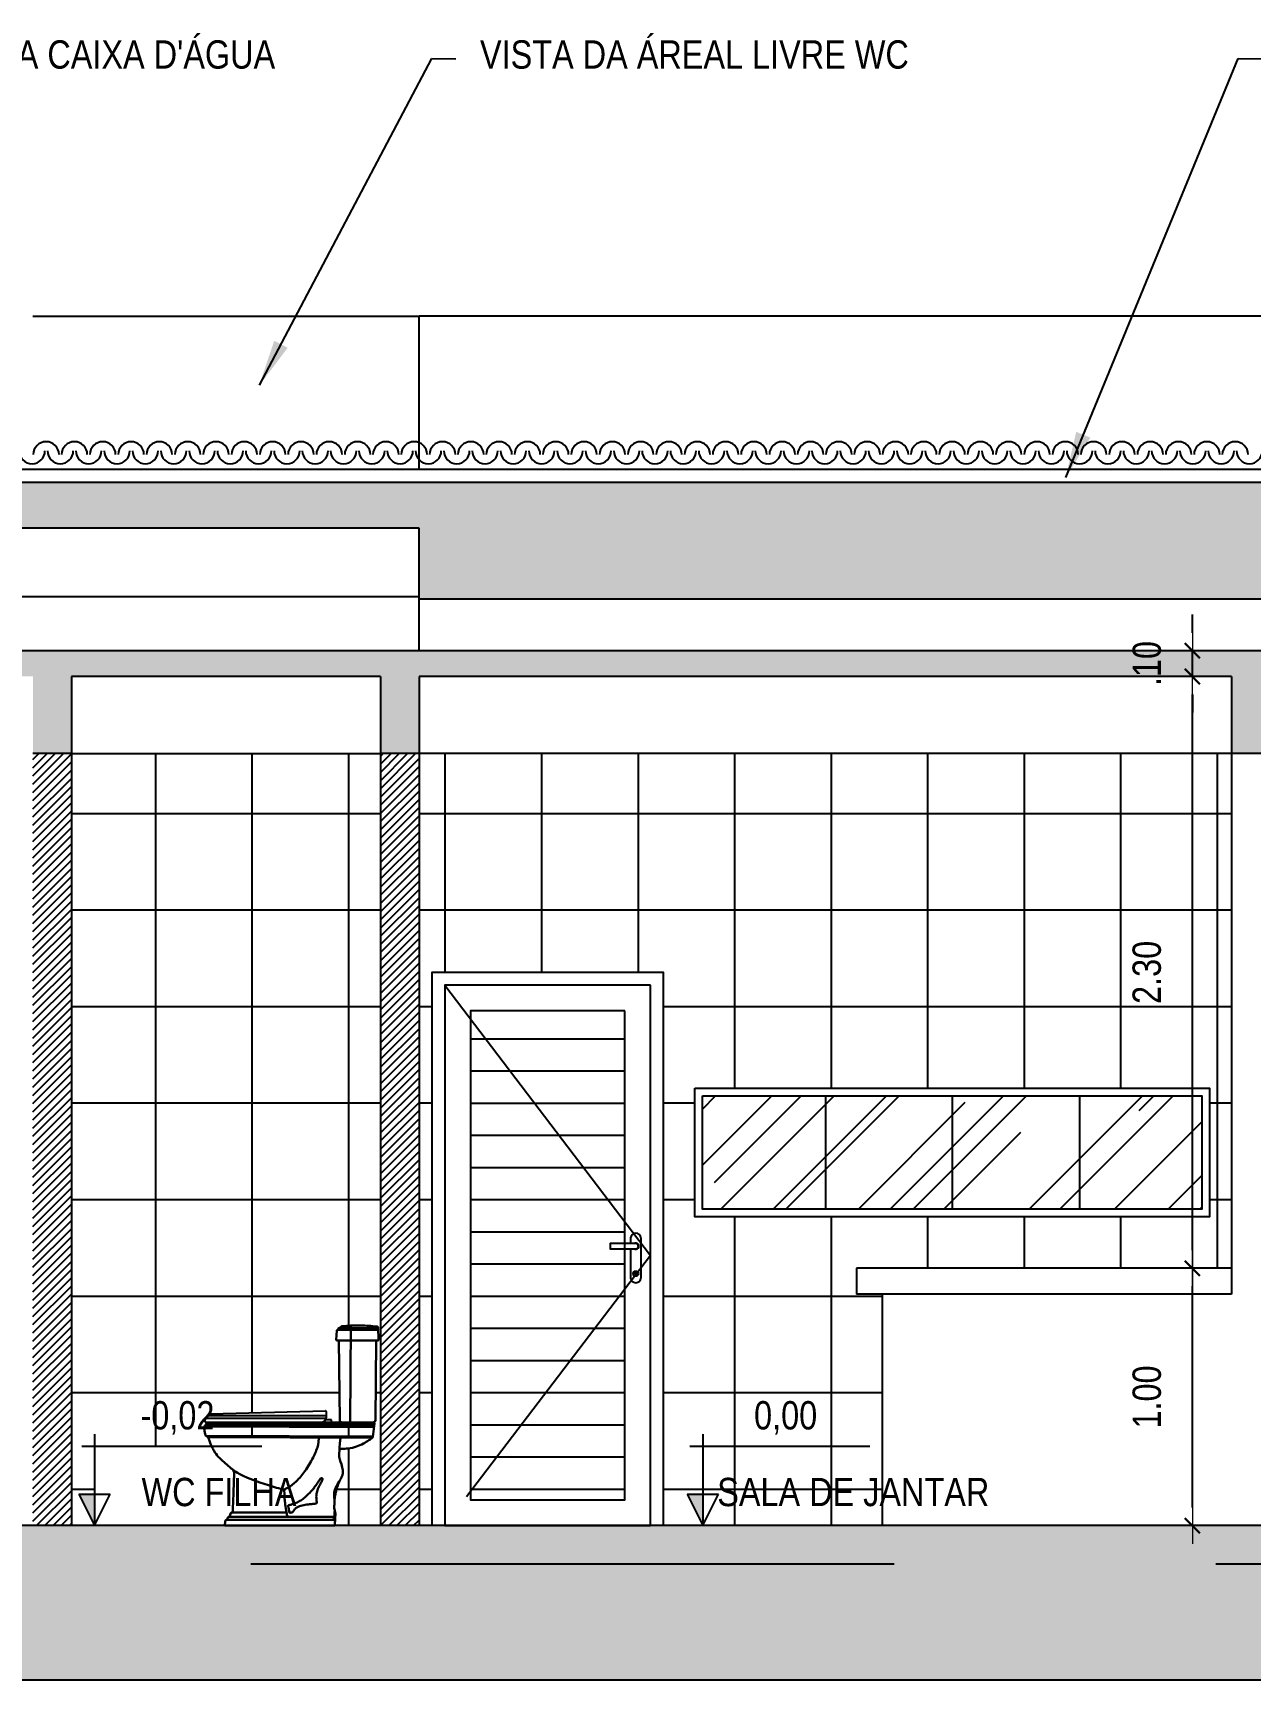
# Model space of a CAD drawing. Header units: millimetres. Extents: x -677 to -23, y -135 to 1112.
# Drawn here: x -127.53 to -122.8, y 864.54 to 870.94 of the extents above; entities that cross this region are included whole.
import ezdxf
from ezdxf.enums import TextEntityAlignment as Align

# ---------------------------------------------------------------- set-up
doc = ezdxf.new("R2010")
doc.units = ezdxf.units.MM
doc.header["$LTSCALE"] = 20
doc.header["$MEASUREMENT"] = 0
doc.header["$PDSIZE"] = -5
doc.linetypes.add('CONTINU', pattern=[0])
doc.linetypes.add('HIDDEN2', pattern=[0.1875, 0.125, -0.0625])
doc.layers.get('0').update_dxf_attribs({"linetype": 'CONTINUOUS'})
doc.layers.get('Defpoints').update_dxf_attribs({"linetype": 'CONTINUOUS'})
for name, color, linetype in [('COTA', 7, 'CONTINUOUS'), ('COTAS', 7, 'CONTINUOUS'), ('E-hatch', 8, 'CONTINUOUS'), ('E-txt-g', 3, 'CONTINUOUS'), ('ESQUADRIA', 3, 'CONTINUOUS'), ('IDECOR', 1, 'CONTINUOUS'), ('IPONTO', 2, 'CONTINUOUS')]:
    doc.layers.add(name, color=color, linetype=linetype)
for name, color, linetype, lineweight in [('E-Cta-W', 7, 'CONTINUOUS', 20), ('E-Pen-C', 4, 'CONTINUOUS', 15), ('E-Pen-G', 3, 'CONTINUOUS', 30), ('E-Txt-W', 7, 'CONTINUOUS', 20), ('ICASA', 3, 'CONTINUOUS', 30)]:
    doc.layers.add(name, color=color, linetype=linetype, lineweight=lineweight)
doc.styles.add('F2', font='swissc.ttf')
doc.styles.add('REG60', font='romans.shx', dxfattribs={"width": 0.8, "height": 0.15})
doc.styles.add('REG80', font='romans.shx', dxfattribs={"width": 0.8, "height": 0.2})
doc.dimstyles.new('DIMENSION-1', dxfattribs={"dimtxt": 0.11, "dimasz": 0.07, "dimexe": 1, "dimexo": 0, "dimgap": 0.12, "dimtad": 1, "dimzin": 7, "dimdsep": 46, "dimtxsty": 'F2', "dimblk1": 'TRACO', "dimblk2": 'TRACO', "dimsah": 1, "dimcen": 1, "dimse1": 1, "dimse2": 1, "dimclrd": 256, "dimclre": 256, "dimclrt": 6, "dimadec": 0, "dimazin": 0, "dimtfac": 1, "dimtix": 1, "dimtmove": 2, "dimatfit": 3, "dimldrblk": 'TRACO', "dimfxl": 1, "dimtolj": 1, "dimtzin": 0, "dimarcsym": 0})
doc.dimstyles.get("Standard").update_dxf_attribs({"dimtxt": 0.18, "dimasz": 0.18, "dimexe": 0.18, "dimexo": 0.0625, "dimgap": 0.09, "dimtad": 0, "dimtih": 1, "dimtoh": 1, "dimdec": 4, "dimzin": 0, "dimdsep": 46, "dimtxsty": 'Standard', "dimcen": 0.09, "dimadec": 0, "dimazin": 0, "dimtfac": 1, "dimtdec": 4, "dimtofl": 0, "dimtmove": 0, "dimatfit": 3, "dimfxl": 1, "dimtolj": 1, "dimtzin": 0, "dimarcsym": 0})
pattern_1 = [(90, (-155.55422, 346.28626), (-0.375, 6e-17), []), (180, (-155.55422, 346.28626), (-6e-17, -0.375), [])]

# ---------------------------------------------------------------- blocks, each defined once
blk = doc.blocks.new('TXT-AMB75')
at = {"layer": 'E-txt-g', "style": 'REG80', "width": 0.8, "flags": 8}
blk.add_attdef('TXT', text='', height=0.2, dxfattribs=at).set_placement((0.0055, 0.2964), align=Align.CENTER)
at = {"layer": 'E-Txt-W', "style": 'REG60', "width": 0.8, "flags": 8}
blk.add_attdef('TXT', text='', height=0.15, dxfattribs=at).set_placement((0.0055, 0.0271), align=Align.CENTER)
blk = doc.blocks.new('TRACO')
at = {"layer": 'E-Pen-C'}
for p, q in [((0, 1), (0, -1)), ((-1, 0), (1, 0))]:
    blk.add_line(p, q, dxfattribs=at)
at = {"layer": 'E-Pen-G'}
blk.add_line((-0.424, -0.424), (0.424, 0.424), dxfattribs=at)
blk = doc.blocks.new('*D776')
at = {"color": 4, "lineweight": -2}
blk.add_line((-130.6738, 865.0641), (-130.6738, 870.5741), dxfattribs=at)
at = {"layer": 'Defpoints', "color": 0, "linetype": 'Continuous'}
for p in [(-130.6738, 870.6441), (-129.3299, 870.6441), (-112.5846, 864.9941)]:
    blk.add_point(p, dxfattribs=at)
at = {"color": 4, "linetype": 'Continuous', "lineweight": -2, "xscale": 0.07, "yscale": 0.07, "zscale": 0.07}
for p, rotation in [((-130.6738, 870.6441), 90), ((-130.6738, 864.9941), 270)]:
    blk.add_blockref('TRACO', p, dxfattribs=dict(at, rotation=rotation))
at = {"color": 4, "linetype": 'Continuous', "insert": (-130.8503, 868.1191), "char_height": 0.11, "attachment_point": 5, "rotation": 90, "style": 'F2'}
blk.add_mtext('\\A1;5.65', dxfattribs=at)
blk = doc.blocks.new('*D789')
at = {"color": 4, "lineweight": -2}
blk.add_line((-123.0265, 865.2141), (-123.0265, 866.0741), dxfattribs=at)
at = {"layer": 'Defpoints', "color": 0, "linetype": 'Continuous'}
for p in [(-123.0265, 866.1441), (-122.9741, 866.1441), (-122.9741, 865.1441)]:
    blk.add_point(p, dxfattribs=at)
at = {"color": 4, "linetype": 'Continuous', "lineweight": -2, "xscale": 0.07, "yscale": 0.07, "zscale": 0.07}
for p, rotation in [((-123.0265, 866.1441), 90), ((-123.0265, 865.1441), 270)]:
    blk.add_blockref('TRACO', p, dxfattribs=dict(at, rotation=rotation))
at = {"color": 4, "linetype": 'Continuous', "insert": (-123.203, 865.6441), "char_height": 0.11, "attachment_point": 5, "rotation": 90, "style": 'F2'}
blk.add_mtext('\\A1;1.00', dxfattribs=at)
blk = doc.blocks.new('*D842')
at = {"color": 4, "lineweight": -2}
blk.add_line((-123.0265, 866.2141), (-123.0265, 868.3741), dxfattribs=at)
at = {"layer": 'Defpoints', "color": 0, "linetype": 'Continuous'}
for p in [(-123.0265, 868.4441), (-122.8746, 868.4441), (-122.9741, 866.1441)]:
    blk.add_point(p, dxfattribs=at)
at = {"color": 4, "linetype": 'Continuous', "lineweight": -2, "xscale": 0.07, "yscale": 0.07, "zscale": 0.07}
for p, rotation in [((-123.0265, 868.4441), 90), ((-123.0265, 866.1441), 270)]:
    blk.add_blockref('TRACO', p, dxfattribs=dict(at, rotation=rotation))
at = {"color": 4, "linetype": 'Continuous', "insert": (-123.2031, 867.2941), "char_height": 0.11, "attachment_point": 5, "rotation": 90, "style": 'F2'}
blk.add_mtext('\\A1;2.30', dxfattribs=at)
blk = doc.blocks.new('*D790')
at = {"color": 4, "lineweight": -2}
for p, q in [((-123.0265, 868.6141), (-123.0265, 868.6841)), ((-123.0265, 868.4441), (-123.0265, 868.5441)), ((-123.0265, 868.3741), (-123.0265, 868.3041))]:
    blk.add_line(p, q, dxfattribs=at)
at = {"layer": 'Defpoints', "color": 0, "linetype": 'Continuous'}
for p in [(-123.0265, 868.5441), (-122.8746, 868.5441), (-122.8746, 868.4441)]:
    blk.add_point(p, dxfattribs=at)
at = {"color": 4, "linetype": 'Continuous', "lineweight": -2, "xscale": 0.07, "yscale": 0.07, "zscale": 0.07}
for p, rotation in [((-123.0265, 868.5441), 270), ((-123.0265, 868.4441), 90)]:
    blk.add_blockref('TRACO', p, dxfattribs=dict(at, rotation=rotation))
at = {"color": 4, "linetype": 'Continuous', "insert": (-123.203, 868.4941), "char_height": 0.11, "attachment_point": 5, "rotation": 90, "style": 'F2'}
blk.add_mtext('\\A1;.10', dxfattribs=at)
blk = doc.blocks.new('VASO LATERAL')
at = {"layer": 'ICASA', "color": 8}
for p, q in [((0.2105, 0.7713), (0.2105, 0.7699)), ((0.2471, 0.4009), (0.2502, 0.777)), ((0.3582, 0.7223), (0.3559, 0.7692)), ((0.1932, 0.7223), (0.1952, 0.758)), ((0.3555, 0.7195), (0.1959, 0.7195)), ((0.1999, 0.7613), (0.3563, 0.7613)), ((0.2007, 0.7646), (0.2007, 0.7633)), ((0.2034, 0.7673), (0.2079, 0.7673)), ((0.2068, 0.4098), (0.2037, 0.7195)), ((0.2079, 0.7673), (0.356, 0.7673)), ((0.3455, 0.4098), (0.3481, 0.7195)), ((0.3401, 0.3825), (-0.3197, 0.3856)), ((0.3402, 0.3839), (-0.3167, 0.387)), ((0.3409, 0.39), (-0.3138, 0.393)), ((0.3411, 0.3915), (-0.309, 0.3945)), ((0.3382, 0.4009), (-0.3046, 0.4009)), ((0.3365, 0.4009), (0.2158, 0.4009)), ((0.3125, 0.4009), (0.3382, 0.4009)), ((0.3417, 0.397), (0.3358, 0.3444)), ((0.336, 0.3461), (-0.3135, 0.3491)), ((0.333, 0.3406), (-0.3047, 0.344)), ((0.1822, -0.0001), (-0.2348, 0.0002)), ((0.1838, 0.0219), (-0.2311, 0.0222)), ((0.0112, 0.034), (-0.2223, 0.0341)), ((-0.0038, 0.0504), (-0.2111, 0.0505)), ((0.1808, 0.0339), (0.0116, 0.034)), ((0.1822, -0.0001), (0.1858, -0.0001))]:
    blk.add_line(p, q, dxfattribs=at)
for centre, radius, start, end in [((0.2079, 0.7699), 0.00268, 270, 0), ((0.2132, 0.7713), 0.00268, 91.33222, 180), ((0.2797, 0.1679), 0.6098, 93.37475, 96.26816), ((0.3514, 0.7689), 0.00446, 2.86241, 84.81978), ((0.1959, 0.7222), 0.00268, 177.13759, 270), ((0.1979, 0.7579), 0.00268, 90, 176.82017), ((0.198, 0.7633), 0.00268, 267.04131, 359.94601), ((0.2034, 0.7646), 0.00268, 90, 180), ((0.3555, 0.7222), 0.00268, 270, 2.86241), ((0.2158, 0.4099), 0.009, 180.58079, 270), ((0.3365, 0.4099), 0.009, 270, 359.52203), ((0.3382, 0.3973), 0.00357, 355.69938, 90), ((0.3313, 0.3447), 0.00446, 291.76357, 355.69938), ((0.2126, 0.2891), 0.00892, 86.95909, 140.55811), ((0.0016, 0.1341), 0.01, 119.81282, 181.81732), ((-0.2383, 0.0018), 0.0016, 178.36998, 271.69153), ((-0.0038, 0.0454), 0.005, 9.78874, 89.96216), ((0.0116, 0.044), 0.01, 190.09913, 269.96488), ((0.1792, 0.0269), 0.005, 269.9622, 355.37758), ((0.1799, 0.0411), 0.00727, 276.43569, 334.65136), ((0.1838, 0.0169), 0.005, 355.55634, 89.9622), ((0.1858, 0.0016), 0.00176, 270, 3.31082)]:
    blk.add_arc(centre, radius, start, end, dxfattribs=at)
for points in [[(0.3518, 0.7734), (0.3202, 0.7763), (0.2885, 0.7776), (0.2661, 0.7775), (0.2502, 0.777), (0.2285, 0.7755), (0.2131, 0.774)], [(0.2131, 0.2981), (0.2399, 0.2998), (0.2719, 0.3069), (0.2987, 0.3189), (0.3201, 0.3317), (0.333, 0.3406)]]:
    blk.add_spline(points, degree=3, dxfattribs=at)
for points, knots in [([(-0.3143, 0.3502), (-0.3143, 0.3502), (-0.3167, 0.3603), (-0.3179, 0.365), (-0.3186, 0.3706), (-0.3204, 0.3802), (-0.3204, 0.3844), (-0.3198, 0.3859), (-0.3185, 0.3862), (-0.3166, 0.3869), (-0.3151, 0.3884), (-0.315, 0.3907), (-0.3145, 0.3928), (-0.3125, 0.3935), (-0.3097, 0.3939), (-0.3083, 0.3951), (-0.3083, 0.3965), (-0.3079, 0.3986), (-0.3067, 0.4006), (-0.3054, 0.4008), (-0.3046, 0.4009)], [471.730892, 471.730892, 471.730892, 471.730892, 472.134913, 478.26869, 488.469138, 501.954598, 502.977401, 504.345307, 506.341373, 507.493111, 508.859674, 512.511268, 514.21595, 515.242162, 519.008043, 520.629526, 523.362272, 527.03467, 528.283221, 531.073696, 531.073696, 531.073696, 531.073696]), ([(-0.0067, 0.1396), (-0.0274, 0.1436), (-0.1633, 0.1849), (-0.212, 0.2196), (-0.2222, 0.2282), (-0.2343, 0.2394), (-0.2516, 0.2541), (-0.2665, 0.2688), (-0.2799, 0.2864), (-0.2888, 0.3041), (-0.2952, 0.3182), (-0.2992, 0.3303), (-0.3028, 0.3386), (-0.3041, 0.3442), (-0.3082, 0.347), (-0.312, 0.3476), (-0.3138, 0.3494), (-0.3143, 0.3501), (-0.3143, 0.3502)], [269.101577, 269.101577, 269.101577, 269.101577, 270.3207, 276.38513, 282.365786, 312.3365, 332.522868, 357.188762, 389.546996, 407.287114, 424.624594, 442.17937, 450.386764, 455.771929, 460.771929, 466.157094, 468.700975, 469.039517, 469.039517, 469.039517, 469.039517]), ([(-0.0033, 0.1428), (-0.0004, 0.1442), (0.0146, 0.1517), (0.0415, 0.1739), (0.0751, 0.2131), (0.1025, 0.2603), (0.1178, 0.2954), (0.1235, 0.3127), (0.1262, 0.3417)], [6.44764, 6.44764, 6.44764, 6.44764, 16.376114, 56.76625, 109.434836, 171.037029, 219.477678, 224.357163, 224.357163, 224.357163, 224.357163]), ([(0.2098, 0.3406), (0.2038, 0.2771), (0.2056, 0.2521), (0.214, 0.2434), (0.221, 0.2063), (0.2156, 0.1901), (0.2048, 0.1713), (0.2004, 0.1605), (0.1953, 0.1433), (0.1903, 0.1251), (0.1879, 0.1095), (0.186, 0.0949), (0.1865, 0.0824), (0.1855, 0.0733), (0.1856, 0.0646), (0.1908, 0.0442), (0.1887, 0.0165)], [725.719619, 725.719619, 725.719619, 725.719619, 740.242316, 791.876048, 810.118774, 821.314618, 842.142794, 861.156406, 886.144865, 903.256014, 925.211078, 940.387534, 955.249387, 966.654149, 972.63735, 973.118242, 973.118242, 973.118242, 973.118242]), ([(-0.2399, 0.0018), (-0.2395, 0.0069), (-0.2376, 0.0172), (-0.2361, 0.0206), (-0.2348, 0.0224), (-0.2313, 0.0213), (-0.2298, 0.0234), (-0.229, 0.0262), (-0.228, 0.0295), (-0.2272, 0.0339), (-0.2218, 0.0339), (-0.2196, 0.0351), (-0.2188, 0.0435), (-0.2167, 0.0492), (-0.213, 0.0501), (-0.2101, 0.0498), (-0.2094, 0.0521), (-0.2086, 0.0575), (-0.2079, 0.0814), (-0.2056, 0.1268), (-0.205, 0.1683), (-0.2033, 0.1921), (-0.2031, 0.2015), (-0.2035, 0.2067), (-0.2042, 0.2098), (-0.2068, 0.2146)], [2.437351, 2.437351, 2.437351, 2.437351, 21.384291, 24.06178, 26.007016, 31.81901, 34.285122, 36.680121, 41.797831, 45.991043, 48.662649, 57.469767, 68.190556, 70.100303, 71.545346, 77.396897, 78.804148, 81.21117, 102.857084, 171.967677, 226.620366, 246.026803, 253.028722, 258.776799, 263.610492, 263.610492, 263.610492, 263.610492]), ([(-0.0084, 0.1338), (-0.0081, 0.1239), (-0.0072, 0.1009), (-0.0046, 0.078), (0.0011, 0.0462)], [8.488342, 8.488342, 8.488342, 8.488342, 38.091424, 77.543862, 77.543862, 77.543862, 77.543862]), ([(0.0131, 0.0502), (0.0146, 0.0502), (0.0156, 0.0502), (0.0193, 0.0504), (0.0244, 0.0516), (0.0268, 0.0567), (0.0312, 0.0638), (0.0425, 0.0733), (0.0618, 0.0789), (0.0827, 0.0827), (0.0998, 0.0836), (0.1098, 0.0849), (0.1148, 0.0853), (0.1177, 0.0876), (0.1171, 0.0932), (0.1168, 0.1015), (0.1151, 0.1157), (0.1185, 0.1336), (0.1255, 0.1516), (0.1339, 0.1662), (0.1384, 0.1755), (0.1405, 0.1807), (0.1401, 0.1828), (0.1383, 0.1842), (0.1359, 0.1846), (0.1333, 0.1836), (0.1316, 0.1815), (0.1293, 0.178), (0.1252, 0.172), (0.1179, 0.1612), (0.1091, 0.149), (0.0967, 0.1336), (0.0828, 0.1204), (0.068, 0.1053), (0.053, 0.0961), (0.0379, 0.0878), (0.0241, 0.0836), (0.014, 0.0803), (0.0088, 0.0796), (0.0067, 0.0785), (0.0067, 0.0771), (0.0069, 0.0751), (0.0082, 0.0685), (0.01, 0.0603), (0.011, 0.0532), (0.0117, 0.0507), (0.012, 0.0504), (0.0123, 0.0503), (0.0131, 0.0502)], [0, 0, 0, 0, 0.566251, 8.670679, 11.12572, 15.705171, 24.262419, 36.786316, 58.525684, 83.351568, 100.889125, 109.484314, 113.863244, 115.652373, 119.784024, 129.073509, 141.727039, 161.949452, 182.955329, 199.475739, 212.292536, 214.116802, 216.26332, 218.049084, 220.708949, 223.162422, 226.159767, 228.619525, 235.764552, 248.055879, 267.572762, 280.888851, 307.438282, 325.098588, 343.815809, 360.011744, 376.56194, 387.170646, 391.454834, 392.543522, 393.635553, 395.22208, 398.82066, 413.646288, 420.260594, 420.8271, 421.072942, 421.634142, 421.634142, 421.634142, 421.634142]), ([(0.2053, 0.1715), (0.2051, 0.1713), (0.1868, 0.1403), (0.1847, 0.1305), (0.1848, 0.1156), (0.1866, 0.0987)], [2.779136, 2.779136, 2.779136, 2.779136, 2.790357, 6.281814, 7.351722, 7.351722, 7.351722, 7.351722])]:
    blk.add_open_spline(points, degree=3, knots=knots, dxfattribs=at)
for points in [[(-0.2383, 0.0002), (-0.2371, 0.0001), (-0.236, 0.0001), (-0.2348, 0.0002)], [(0.0011, 0.0462), (0.0013, 0.045), (0.0015, 0.0436), (0.0018, 0.0422)], [(0.1869, 0.0542), (0.1872, 0.0401), (0.1869, 0.0378), (0.1842, 0.0265)], [(0.1887, 0.0165), (0.1884, 0.0122), (0.188, 0.0073), (0.1875, 0.0017)]]:
    blk.add_open_spline(points, degree=3, dxfattribs=at)
at = {"layer": 'IDECOR', "color": 8}
for p, q in [((-0.3169, 0.4036), (-0.3149, 0.4151)), ((-0.3149, 0.4016), (0.1349, 0.4016)), ((-0.31, 0.4176), (0.1545, 0.4176)), ((-0.3079, 0.42), (-0.307, 0.4251)), ((-0.3017, 0.4276), (0.1549, 0.4276)), ((-0.2949, 0.4341), (0.1519, 0.4458)), ((0.1749, 0.4109), (0.1518, 0.4109)), ((0.1549, 0.4216), (0.1549, 0.4428)), ((0.1749, 0.4009), (0.1749, 0.4109))]:
    blk.add_line(p, q, dxfattribs=at)
for centre, radius, start, end in [((-0.3149, 0.4036), 0.002, 180, 269.73382), ((-0.3119, 0.4146), 0.003, 79.28557, 170), ((-0.3108, 0.4205), 0.003, 259.28557, 350), ((-0.304, 0.4246), 0.003, 76.99247, 170), ((-0.3027, 0.4304), 0.003, 256.99247, 350.50071), ((-0.2948, 0.4291), 0.005, 91.49818, 170.50071), ((0.1349, 0.4216), 0.02, 270, 0), ((0.1519, 0.4428), 0.003, 0, 91.49818)]:
    blk.add_arc(centre, radius, start, end, dxfattribs=at)
at = {"layer": 'IPONTO', "color": 8}
blk.add_point((0.0597, -0.0001), dxfattribs=at)

msp = doc.modelspace()

# ---------------------------------------------------------------- hatches: boundary and pattern name
at = {"linetype": 'Continuous'}
h = msp.add_hatch(dxfattribs=at)
h.set_pattern_fill('TROOF1', color=8, scale=0.15, angle=180, style=0, pattern_type=2)
h.set_pattern_definition([(180, (-155.55422, 346.28626), (-0.15, -0.15), [0.048, -0.102]), (305.2176, (-155.6982226, 346.271264), (-1.05000017453, 1.49999987498), [0.03121305, -3.0900849]), (340.71, (-155.6802226, 346.245764), (-2.55000077763, 0.8999979741), [0.0317844, -3.1466586]), (19.29, (-155.6502226, 346.235264), (2.55000077763, 0.8999979741), [0.0317844, -3.1466586]), (54.7824, (-155.6202226, 346.245764), (1.05000017453, 1.49999987498), [0.03121305, -3.0900849]), (90, (-155.60222, 346.27126), (-0.15, 0.15), [0.015, -0.135]), (270, (-155.69822, 346.28626), (0.15, -0.15), [0.015, -0.135]), (180, (-155.55422, 346.28026), (-0.15, -0.15), [0.042, -0.108]), (306.3844, (-155.7042226, 346.268264), (-1.650001937525, 2.24999858293), [0.0354012, -3.50472585]), (342.3499, (-155.6832226, 346.239764), (2.850000422915, -0.899998778574), [0.0346302, -3.42838875]), (17.6501, (-155.6502226, 346.229264), (-2.850000422915, -0.899998778574), [0.0346302, -3.42838875]), (53.6156, (-155.6172226, 346.239764), (1.650001937525, 2.24999858293), [0.0354012, -3.50472585]), (90, (-155.59622, 346.26826), (-0.15, 0.15), [0.012, -0.138]), (270, (-155.70422, 346.28026), (0.15, -0.15), [0.012, -0.138]), (180, (-155.69822, 346.28026), (-0.15, -0.15), [0.006, -0.144]), (267.3974, (-155.5962226, 346.268264), (0.1500021288, 3.14999989794), [0.13213635, -3.17127105]), (272.6026, (-155.7042226, 346.268264), (0.1500021288, -3.14999989794), [0.13213635, -3.17127105]), (180, (-155.69822, 346.28626), (-0.15, -0.15), [0.006, -0.144])])
h.paths.add_polyline_path([(-134.2835, 869.1995), (-134.2835, 869.0198), (-126.0312, 869.0198), (-126.0312, 868.7441), (-119.2246, 868.7441), (-119.2246, 869.0198), (-115.8746, 869.0198), (-115.8746, 869.1995)])
h = msp.add_hatch()
h.set_pattern_fill('ANSI37,_O', color=8, scale=3, angle=45)
h.set_pattern_definition(pattern_1)
edge = h.paths.add_edge_path()
edge.add_line((-126.1812, 868.1441), (-127.3812, 868.1441))
edge.add_line((-127.3812, 868.1441), (-127.3812, 865.1441))
edge.add_line((-127.3812, 865.1441), (-127.292, 865.1441))
edge.add_line((-127.292, 865.1441), (-127.353, 865.2661))
edge.add_line((-127.353, 865.2661), (-127.292, 865.2661))
edge.add_line((-127.292, 865.2661), (-127.292, 865.4531))
edge.add_line((-127.292, 865.4531), (-126.8371, 865.4531))
edge.add_spline(control_points=[(-126.8371, 865.4531), (-126.8385, 865.4562), (-126.8419, 865.4641), (-126.8454, 865.4746), (-126.849, 865.4829), (-126.8499, 865.487), (-126.8509, 865.4882), (-126.8509, 865.4883)], knot_values=[413.055941, 413.055941, 413.055941, 413.055941, 424.624594, 442.17937, 450.386764, 455.771929, 455.857362, 455.857362, 455.857362, 455.857362], degree=3, periodic=0)
edge.add_spline(control_points=[(-126.8509, 865.4883), (-126.8517, 865.4894), (-126.8544, 865.4912), (-126.8579, 865.4918), (-126.8594, 865.4931), (-126.8597, 865.4934)], knot_values=[455.857362, 455.857362, 455.857362, 455.857362, 460.771929, 466.157094, 467.520836, 467.520836, 467.520836, 467.520836], degree=3, periodic=0)
edge.add_line((-126.8597, 865.4934), (-126.2102, 865.4904))
edge.add_line((-126.2102, 865.4904), (-126.2053, 865.5343))
edge.add_line((-126.2053, 865.5343), (-126.2081, 865.538))
edge.add_arc((-126.208, 865.5416), 0.00357, 269.93345, 449.93345)
edge.add_line((-126.208, 865.5451), (-126.204, 865.5451))
edge.add_line((-126.204, 865.5451), (-126.2109, 865.4848))
edge.add_line((-126.2109, 865.4848), (-126.2132, 865.4848))
edge.add_spline(control_points=[(-126.2132, 865.4848), (-126.2175, 865.4818), (-126.2286, 865.4741), (-126.2486, 865.4621), (-126.275, 865.4497), (-126.3043, 865.4434), (-126.3241, 865.4426), (-126.3331, 865.4423)], knot_values=[0, 0, 0, 0, 0.015656, 0.040564, 0.069933, 0.102668, 0.12957, 0.12957, 0.12957, 0.12957], degree=3, periodic=0)
edge.add_arc((-126.3336, 865.4334), 0.00893, 97.68314, 139.35363)
edge.add_spline(control_points=[(-126.3364, 865.4848), (-126.3424, 865.4214), (-126.3406, 865.3963), (-126.3322, 865.3877), (-126.3252, 865.3505), (-126.3306, 865.3344), (-126.3378, 865.3219), (-126.3407, 865.3162), (-126.3409, 865.3158)], knot_values=[725.719619, 725.719619, 725.719619, 725.719619, 740.242316, 791.876048, 810.118774, 821.314618, 842.142794, 843.865034, 843.865034, 843.865034, 843.865034], degree=3, periodic=0)
edge.add_spline(control_points=[(-126.3409, 865.3158), (-126.3431, 865.3115), (-126.3459, 865.3043), (-126.3508, 865.2875), (-126.3559, 865.2694), (-126.3581, 865.2551), (-126.3593, 865.2459), (-126.3596, 865.2429)], knot_values=[843.865034, 843.865034, 843.865034, 843.865034, 861.156406, 886.144865, 903.256014, 925.211078, 935.70442, 935.70442, 935.70442, 935.70442], degree=3, periodic=0)
edge.add_spline(control_points=[(-126.3596, 865.2429), (-126.3597, 865.2416), (-126.3601, 865.236), (-126.3597, 865.2267), (-126.3607, 865.2176), (-126.3606, 865.2089), (-126.3554, 865.1884), (-126.3575, 865.1607)], knot_values=[935.70442, 935.70442, 935.70442, 935.70442, 940.387534, 955.249387, 966.654149, 972.63735, 973.118242, 973.118242, 973.118242, 973.118242], degree=3, periodic=0)
edge.add_spline(control_points=[(-126.3575, 865.1607), (-126.3578, 865.1565), (-126.3582, 865.1516), (-126.3586, 865.146)], knot_values=[973.174364, 973.174364, 973.174364, 973.174364, 973.258144, 973.258144, 973.258144, 973.258144], degree=3, periodic=0)
edge.add_line((-126.3588, 865.1441), (-126.1812, 865.1441))
edge.add_line((-126.1812, 865.1441), (-126.1812, 868.1441))
edge = h.paths.add_edge_path(flags=16)
edge.add_spline(control_points=[(-126.333, 865.9183), (-126.3279, 865.9188), (-126.3156, 865.9201), (-126.3032, 865.9209), (-126.296, 865.9212)], knot_values=[0.101759, 0.101759, 0.101759, 0.101759, 0.117155, 0.138951, 0.138951, 0.138951, 0.138951], degree=3, periodic=0)
edge.add_arc((-126.2665, 865.3122), 0.6098, 93.72083, 94.44891, ccw=False)
edge.add_spline(control_points=[(-126.333, 865.9183), (-126.3279, 865.9188), (-126.3156, 865.9201), (-126.3032, 865.9209), (-126.296, 865.9212)], knot_values=[0.101759, 0.101759, 0.101759, 0.101759, 0.117155, 0.138951, 0.138951, 0.138951, 0.138951], degree=3, periodic=0)
edge.add_spline(control_points=[(-126.296, 865.9212), (-126.2907, 865.9215), (-126.2779, 865.9219), (-126.2546, 865.922), (-126.226, 865.9209), (-126.2049, 865.9187), (-126.1944, 865.9176)], knot_values=[0, 0, 0, 0, 0.015929, 0.038259, 0.070009, 0.101759, 0.101759, 0.101759, 0.101759], degree=3, periodic=0)
edge.add_line((-126.1905, 865.9173), (-126.1878, 865.8637))
edge.add_line((-126.1878, 865.8637), (-126.1981, 865.8637))
edge.add_line((-126.1981, 865.8637), (-126.2006, 865.5541))
edge.add_arc((-126.2096, 865.5541), 0.009, 270, 359.52203, ccw=False)
edge.add_line((-126.2096, 865.5451), (-126.3304, 865.5451))
edge.add_arc((-126.3304, 865.5541), 0.009, 180.58079, 270, ccw=False)
edge.add_line((-126.3394, 865.554), (-126.3425, 865.8637))
edge.add_line((-126.3425, 865.8637), (-126.3531, 865.8637))
edge.add_line((-126.3531, 865.8637), (-126.3507, 865.9067))
edge.add_arc((-126.348, 865.9074), 0.00277, 193.75618, 377.16519)
edge.add_arc((-126.3428, 865.9088), 0.00268, 90, 193.99545, ccw=False)
edge.add_line((-126.3428, 865.9115), (-126.3383, 865.9115))
edge.add_arc((-126.3382, 865.9142), 0.00268, 265.96487, 375.81178)
edge.add_arc((-126.333, 865.9156), 0.00268, 96.32087, 194.43866, ccw=False)
edge.add_arc((-126.2665, 865.3122), 0.6098, 94.57392, 96.2899, ccw=False)
h.paths.add_polyline_path([(-126.3913, 865.5901), (-126.3913, 865.5618), (-126.3917, 865.5618, -0.356394), (-126.4113, 865.5458), (-126.8635, 865.5458), (-126.8607, 865.5618), (-126.8562, 865.5618, 1.076354), (-126.8528, 865.5673, -0.583506), (-126.8502, 865.5718), (-126.8479, 865.5718, 0.277632), (-126.8459, 865.5742, -0.359049), (-126.8411, 865.5784)], flags=16)
h.paths.add_polyline_path([(-127.1545, 865.4639), (-126.7851, 865.4639), (-126.7851, 865.6618), (-127.1545, 865.6618)], flags=25)
h = msp.add_hatch()
h.set_pattern_fill('ANSI37,_O', color=8, scale=3, angle=45)
h.set_pattern_definition(pattern_1)
h.paths.add_polyline_path([(-126.0312, 868.1441), (-126.0312, 865.1441), (-125.9812, 865.1441), (-125.9812, 867.2941), (-125.0812, 867.2941), (-125.0812, 865.1441), (-124.9289, 865.1441), (-124.9899, 865.2661), (-124.868, 865.2661), (-124.9289, 865.1441), (-124.2312, 865.1441), (-124.2312, 866.0441), (-124.3312, 866.0441), (-124.3312, 866.1441), (-122.8746, 866.1441), (-122.8746, 868.1441)])
h.paths.add_polyline_path([(-122.9598, 866.8441), (-122.9598, 866.3441), (-124.9598, 866.3441), (-124.9598, 866.8441)], flags=16)
h.paths.add_polyline_path([(-122.9898, 866.8141), (-122.9898, 866.3741), (-124.9298, 866.3741), (-124.9298, 866.8141)], flags=0)
h.paths.add_polyline_path([(-124.8739, 865.1886), (-123.8139, 865.1886), (-123.8139, 865.3613), (-124.8739, 865.3613)], flags=24)
h.paths.add_polyline_path([(-123.0872, 867.1389), (-123.0872, 867.4491), (-123.3175, 867.4491), (-123.3175, 867.1389)], flags=24)
h.paths.add_polyline_path([(-124.7672, 865.464), (-124.4462, 865.464), (-124.4462, 865.6614), (-124.7672, 865.6614)], flags=24)
h = msp.add_hatch(dxfattribs=at)
h.set_pattern_fill('ANSI31', color=8, angle=135, style=0)
h.set_pattern_definition([(180, (-155.55422, 346.28626), (-3e-17, -0.125), [])])
h.paths.add_polyline_path([(-125.8312, 867.1441), (-125.8312, 867.1129), (-125.2312, 866.3254), (-125.2312, 867.1441)])
h.paths.add_polyline_path([(-125.8312, 867.1129), (-125.8312, 865.2754), (-125.2312, 866.0629), (-125.2312, 866.22), (-125.2889, 866.22), (-125.2889, 866.24), (-125.2312, 866.24), (-125.2312, 866.3254)])
h.paths.add_polyline_path([(-125.8312, 865.2754), (-125.8312, 865.2441), (-125.2312, 865.2441), (-125.2312, 866.0629)])
at = {"layer": 'COTA', "linetype": 'Continuous'}
h = msp.add_hatch(dxfattribs=at)
h.set_pattern_fill('AR-RROOF', color=8, scale=0.35, angle=45, style=0)
h.set_pattern_definition([(45, (-64.5792, 138.40094), (0.29698485, 0.7919596), [5.25, -0.7, 1.75, -0.35]), (45, (-64.3738, 138.85384), (-0.57664558, 0.08167083), [1.05, -0.1155, 2.1, -0.2625]), (45, (-64.66582, 138.73505), (1.1211178, 1.45275088), [2.8, -0.49, 1.4, -0.35])])
h.paths.add_polyline_path([(-124.9298, 866.8141), (-122.9898, 866.8141), (-122.9898, 866.3741), (-124.9298, 866.3741)])
at = {"layer": 'COTAS', "linetype": 'CONTINU'}
h = msp.add_hatch(dxfattribs=at)
h.set_pattern_fill('ANSI38', color=8, scale=0.25, style=0)
h.set_pattern_definition([(45, (-155.554223, 346.286264), (-0.022097087, 0.022097087), []), (135, (-155.554223, 346.286264), (-0.0662912607, 0.022097087), [0.078125, -0.046875])])
h.paths.add_polyline_path([(-138.6593, 865.0441), (-138.6593, 864.5441), (-109.0214, 864.5441), (-109.0214, 864.8957), (-109.6068, 864.8739), (-109.9389, 864.8543), (-110.0846, 864.8441), (-110.0846, 864.9941), (-112.9346, 864.9941), (-112.9346, 865.0441), (-115.1246, 865.0441), (-115.1246, 865.0941), (-115.7246, 865.0941), (-115.7246, 865.1441), (-134.4335, 865.1441), (-134.4335, 865.0941), (-135.0335, 865.0941), (-135.0335, 865.0441)])
at = {"layer": 'E-hatch'}
h = msp.add_hatch(dxfattribs=at)
h.set_pattern_fill('ANSI31', color=256, scale=0.18, style=0)
h.set_pattern_definition([(45, (-155.554223, 346.286264), (-0.0159099026, 0.0159099026), [])])
h.paths.add_polyline_path([(-137.4346, 867.9941), (-137.3846, 867.9941), (-137.3846, 868.0441), (-137.5846, 868.0441), (-137.5846, 865.0441), (-137.4346, 865.0441)])
h.paths.add_polyline_path([(-134.2835, 868.1441), (-134.4335, 868.1441), (-134.4335, 867.2441), (-134.2835, 867.2441)])
h.paths.add_polyline_path([(-134.2835, 866.1441), (-134.4335, 866.1441), (-134.4335, 865.1441), (-134.2835, 865.1441)])
h.paths.add_polyline_path([(-134.2835, 869.8441), (-134.4835, 869.8441), (-134.4835, 869.7941), (-134.4335, 869.7941), (-134.4335, 868.5441), (-134.2835, 868.5441)])
h.paths.add_polyline_path([(-131.0335, 868.1441), (-131.1835, 868.1441), (-131.1835, 865.1441), (-131.0335, 865.1441)])
h.paths.add_polyline_path([(-127.3812, 868.1441), (-127.5312, 868.1441), (-127.5312, 865.1441), (-127.3812, 865.1441)])
h.paths.add_polyline_path([(-126.0312, 868.1441), (-126.1812, 868.1441), (-126.1812, 865.1441), (-126.0312, 865.1441)])
h.paths.add_polyline_path([(-119.0746, 868.1441), (-119.2246, 868.1441), (-119.2246, 867.2441), (-119.0746, 867.2441)])
h.paths.add_polyline_path([(-115.7246, 869.7941), (-115.6746, 869.7941), (-115.6746, 869.8441), (-115.8746, 869.8441), (-115.8746, 868.5441), (-115.7246, 868.5441)])
h.paths.add_polyline_path([(-115.7246, 868.1441), (-115.8746, 868.1441), (-115.8746, 865.1441), (-115.7246, 865.1441)])
h = msp.add_hatch(dxfattribs=at)
h.set_pattern_fill('CONC', color=8, scale=0.12, style=0, pattern_type=2)
h.set_pattern_definition([(0, (0.114, 0.0768), (0, 0.12), [0, -0.12]), (0, (0.1152, 0.0348), (0, 0.12), [0, -0.12]), (0, (0.1188, 0.0996), (0, 0.12), [0, -0.12]), (338.1986, (0.0564, 0.0624), (0.36000003276, -0.11999998926), [0.01292436, -0.63329544]), (216.8699, (0.0684, 0.0576), (0.35999999014, 0.2400000148), [0.006, -0.594]), (130.6013, (0.0636, 0.054), (0.60000005055, -0.71999988218), [0.0110634, -1.09528188]), (206.5651, (0.024, 0.0396), (-0.119999899, -0.120000157), [0.00268332, -0.26564484]), (326.3099, (0.0216, 0.0384), (0.2399999469, -0.1200001601), [0.00432672, -0.42833952]), (108.4349, (0.0252, 0.036), (-0.1199998084, 0.2400000522), [0.00379476, -0.3756786]), (225, (0.1008, 0.0276), (-1e-17, -0.120000037), [0.00509112, -0.16461444]), (0, (0.0972, 0.024), (0.12, 0.12), [0.0072, -0.1128]), (135, (0.1044, 0.024), (-0.120000037, 0), [0.00509112, -0.16461444]), (251.5651, (0.0864, 0.1044), (0.1199998084, 0.2400000522), [0.00379476, -0.3756786]), (0, (0.0852, 0.1008), (0.12, 0.12), [0.006, -0.114]), (143.1301, (0.0912, 0.1008), (-0.35999999014, 0.2400000148), [0.006, -0.594]), (213.6901, (0.0228, 0.1056), (0.2399999469, 0.1200001601), [0.00432672, -0.42833952]), (341.5651, (0.0192, 0.1032), (-0.2400000522, 0.1199998084), [0.00758952, -0.37188384]), (126.8699, (0.0264, 0.1008), (0.2400000148, -0.35999999014), [0.006, -0.594]), (0, (0.0576, 0.1008), (0, 0.12), [0, -0.12]), (0, (0.0252, 0.0696), (0, 0.12), [0, -0.12]), (0, (0.0588, 0.0252), (0, 0.12), [0, -0.12]), (0, (0.0912, 0.0624), (0, 0.12), [0, -0.12]), (0, (0.0564, 0.0828), (0, 0.12), [0, -0.12]), (0, (0.03, 0.0864), (0, 0.12), [0, -0.12]), (0, (0.0408, 0.0792), (0, 0.12), [0, -0.12]), (0, (0.036, 0.0504), (0, 0.12), [0, -0.12]), (0, (0.0072, 0.0552), (0, 0.12), [0, -0.12]), (0, (0.0084, 0.0828), (0, 0.12), [0, -0.12]), (0, (0.0048, 0.1092), (0, 0.12), [0, -0.12]), (0, (0.042, 0.114), (0, 0.12), [0, -0.12]), (0, (0.0684, 0.1188), (0, 0.12), [0, -0.12]), (0, (0.1104, 0.114), (0, 0.12), [0, -0.12]), (0, (0.0816, 0.0768), (0, 0.12), [0, -0.12]), (0, (0.0696, 0.0984), (0, 0.12), [0, -0.12]), (0, (0.0792, 0.0408), (0, 0.12), [0, -0.12]), (0, (0.0432, 0.0348), (0, 0.12), [0, -0.12]), (0, (0.0792, 0.0084), (0, 0.12), [0, -0.12]), (0, (0.0396, 0.0156), (0, 0.12), [0, -0.12]), (0, (0.0012, 0.012), (0, 0.12), [0, -0.12]), (0, (0.0156, 0.006), (0, 0.12), [0, -0.12]), (0, (0.0168, 0.0228), (0, 0.12), [0, -0.12]), (0, (0.0972, 0.0036), (0, 0.12), [0, -0.12]), (0, (0.1116, 0.0528), (0, 0.12), [0, -0.12]), (0, (0.1056, 0.0888), (0, 0.12), [0, -0.12]), (0, (0.0504, 0.0024), (0, 0.12), [0, -0.12])])
h.paths.add_polyline_path([(-126.0312, 868.4441), (-122.8746, 868.4441), (-122.8746, 868.1441), (-122.7246, 868.1441), (-122.7246, 868.4441), (-119.2246, 868.4441), (-119.2246, 868.1441), (-119.0746, 868.1441), (-119.0746, 868.4441), (-115.8746, 868.4441), (-115.8746, 868.1441), (-115.7246, 868.1441), (-115.7246, 868.5441), (-134.4335, 868.5441), (-134.4335, 868.1441), (-134.2835, 868.1441), (-134.2835, 868.4441), (-131.1835, 868.4441), (-131.1835, 868.1441), (-131.0335, 868.1441), (-131.0335, 868.4441), (-127.5312, 868.4441), (-127.5312, 868.1441), (-127.3812, 868.1441), (-127.3812, 868.4441), (-126.1812, 868.4441), (-126.1812, 868.1441), (-126.0312, 868.1441)])
h.paths.add_polyline_path([(-131.4562, 868.373), (-131.4562, 868.6103), (-131.6865, 868.6103), (-131.6865, 868.373)], flags=9)
h.paths.add_polyline_path([(-127.9721, 868.373), (-127.9721, 868.6103), (-128.2024, 868.6103), (-128.2024, 868.373)], flags=9)
h.paths.add_polyline_path([(-123.0871, 868.373), (-123.0871, 868.6103), (-123.3175, 868.6103), (-123.3175, 868.373)], flags=9)
h.paths.add_polyline_path([(-116.2739, 868.373), (-116.2739, 868.6103), (-116.5042, 868.6103), (-116.5042, 868.373)], flags=9)

# ---------------------------------------------------------------- linework, layer by layer
at = {"color": 2, "linetype": 'Continuous'}
for p, q in [((-127.5312, 869.8441), (-126.0312, 869.8441)), ((-126.0312, 869.2491), (-126.0312, 869.8441)), ((-134.2835, 869.2491), (-115.8746, 869.2491)), ((-134.2835, 869.1995), (-115.8746, 869.1995)), ((-126.0312, 869.0198), (-134.2835, 869.0198)), ((-126.0312, 868.5441), (-126.0312, 869.0198)), ((-126.0312, 868.753), (-134.2835, 868.753)), ((-127.3812, 868.1441), (-126.1812, 868.1441)), ((-122.8746, 868.1441), (-126.0312, 868.1441))]:
    msp.add_line(p, q, dxfattribs=at)
at = {"color": 6, "linetype": 'Continuous'}
for p, q in [((-119.2246, 869.8441), (-126.0312, 869.8441)), ((-122.8746, 868.1441), (-122.8746, 866.0441)), ((-122.8746, 866.1441), (-124.3312, 866.1441)), ((-124.3312, 866.1441), (-124.3312, 866.0441)), ((-122.8746, 866.0441), (-124.3312, 866.0441)), ((-124.2312, 866.0441), (-124.2312, 865.1441))]:
    msp.add_line(p, q, dxfattribs=at)
at = {"color": 7, "linetype": 'Continuous'}
msp.add_line((-119.2246, 868.7441), (-126.0312, 868.7441), dxfattribs=at)
at = {"color": 5, "linetype": 'Continuous'}
for p, q in [((-115.7246, 868.5441), (-134.4335, 868.5441)), ((-127.3812, 868.4441), (-127.3812, 865.1441)), ((-126.1812, 868.4441), (-127.3812, 868.4441)), ((-126.1812, 868.4441), (-126.1812, 865.1441)), ((-122.8746, 868.4441), (-126.0312, 868.4441)), ((-126.0312, 868.4441), (-126.0312, 865.1441)), ((-122.8746, 868.4441), (-122.8746, 868.1441)), ((-127.3812, 868.1441), (-127.5312, 868.1441)), ((-126.0312, 868.1441), (-126.1812, 868.1441)), ((-122.7246, 868.1441), (-122.8746, 868.1441))]:
    msp.add_line(p, q, dxfattribs=at)
at = {"color": 8, "linetype": 'Continuous'}
for p, q in [((-124.4521, 866.8141), (-124.4521, 866.3741)), ((-123.9598, 866.8141), (-123.9598, 866.3741)), ((-123.4644, 866.8141), (-123.4644, 866.3741))]:
    msp.add_line(p, q, dxfattribs=at)
at = {"color": 8}
for p, q in [((-125.2089, 866.2625), (-125.2089, 866.24)), ((-125.1689, 866.2625), (-125.1689, 866.1062)), ((-125.2089, 866.22), (-125.2089, 866.1062)), ((-125.1789, 866.1234), (-125.1989, 866.1234)), ((-125.1889, 866.1134), (-125.1889, 866.1334))]:
    msp.add_line(p, q, dxfattribs=at)
for p, q in [((-127.292, 865.4992), (-127.292, 865.1441)), ((-124.9289, 865.4992), (-124.9289, 865.1441)), ((-127.3416, 865.4531), (-126.6424, 865.4531)), ((-124.9785, 865.4531), (-124.2793, 865.4531)), ((-127.353, 865.2661), (-127.292, 865.1441)), ((-127.353, 865.2661), (-127.2311, 865.2661)), ((-127.292, 865.1441), (-127.2311, 865.2661)), ((-124.9899, 865.2661), (-124.9289, 865.1441)), ((-124.9899, 865.2661), (-124.868, 865.2661)), ((-124.9289, 865.1441), (-124.868, 865.2661))]:
    msp.add_line(p, q)
at = {"color": 1, "linetype": 'Continuous'}
msp.add_line((-115.7246, 865.1441), (-134.4335, 865.1441), dxfattribs=at)
at = {"color": 8, "linetype": 'HIDDEN2'}
msp.add_line((-112.9346, 864.9941), (-138.6593, 864.9941), dxfattribs=at)
at = {"color": 8, "linetype": 'Continuous'}
msp.add_lwpolyline([(-125.0812, 865.1441), (-125.0812, 867.2941), (-125.9812, 867.2941), (-125.9812, 865.1441)], dxfattribs=at)
for points in [[(-125.1312, 867.2441), (-125.9312, 867.2441), (-125.9312, 865.1441), (-125.1312, 865.1441)], [(-125.2312, 867.1441), (-125.8312, 867.1441), (-125.8312, 865.2441), (-125.2312, 865.2441)], [(-124.9598, 866.8441), (-122.9598, 866.8441), (-122.9598, 866.3441), (-124.9598, 866.3441)], [(-124.9298, 866.8141), (-122.9898, 866.8141), (-122.9898, 866.3741), (-124.9298, 866.3741)]]:
    msp.add_lwpolyline(points, close=True, dxfattribs=at)
at = {"color": 8, "linetype": 'HIDDEN2', "flags": 128}
msp.add_lwpolyline([(-125.9312, 867.2441), (-125.1312, 866.1941), (-125.9312, 865.1441)], dxfattribs=at)
at = {"color": 8}
msp.add_lwpolyline([(-125.1889, 866.24), (-125.2889, 866.24), (-125.2889, 866.22), (-125.1889, 866.22, 1)], format="xyb", close=True, dxfattribs=at)
msp.add_circle((-125.1889, 866.1234), 0.01, dxfattribs=at)
for centre, radius, start, end in [((-125.1889, 866.2602), 0.0201, 6.42318, 173.57682), ((-125.1889, 866.23), 0.012, 236.44269, 123.55731), ((-125.1889, 866.1084), 0.0201, 186.42318, 353.57682)]:
    msp.add_arc(centre, radius, start, end, dxfattribs=at)
for points in [[(-127.353, 865.2661), (-127.292, 865.2661), (-127.292, 865.1441)], [(-124.9899, 865.2661), (-124.9289, 865.2661), (-124.9289, 865.1441)]]:
    msp.add_solid(points)
at = {"layer": 'COTAS', "color": 8, "linetype": 'CONTINU'}
msp.add_line((-109.0214, 864.5441), (-138.6593, 864.5441), dxfattribs=at)
at = {"layer": 'ESQUADRIA', "color": 7}
for centre, start, end in [((-127.5346, 869.3207), 180, 0), ((-127.48, 869.3063), 0, 180), ((-127.4246, 869.3207), 180, 0), ((-127.37, 869.3063), 0, 180), ((-127.3146, 869.3207), 180, 0), ((-127.26, 869.3063), 0, 180), ((-127.2046, 869.3207), 180, 0), ((-127.15, 869.3063), 0, 180), ((-127.0946, 869.3207), 180, 0), ((-127.04, 869.3063), 0, 180), ((-126.9846, 869.3207), 180, 0), ((-126.93, 869.3063), 0, 180), ((-126.8746, 869.3207), 180, 0), ((-126.82, 869.3063), 0, 180), ((-126.7646, 869.3207), 180, 0), ((-126.71, 869.3063), 0, 180), ((-126.6546, 869.3207), 180, 0), ((-126.6, 869.3063), 0, 180), ((-126.6, 869.3063), 0, 180), ((-126.5446, 869.3207), 180, 0), ((-126.5446, 869.3207), 180, 270), ((-126.49, 869.3063), 0, 180), ((-126.4346, 869.3207), 180, 0), ((-126.38, 869.3063), 0, 180), ((-126.3246, 869.3207), 180, 0), ((-126.27, 869.3063), 0, 180), ((-126.2146, 869.3207), 180, 0), ((-126.16, 869.3063), 0, 180), ((-126.1046, 869.3207), 180, 0), ((-126.05, 869.3063), 0, 180), ((-125.9946, 869.3207), 180, 0), ((-125.94, 869.3063), 0, 180), ((-125.94, 869.3063), 0, 180), ((-125.8846, 869.3207), 180, 0), ((-125.8846, 869.3207), 180, 0), ((-125.83, 869.3063), 0, 180), ((-125.7746, 869.3207), 180, 0), ((-125.72, 869.3063), 0, 180), ((-125.6646, 869.3207), 180, 0), ((-125.61, 869.3063), 0, 180), ((-125.5546, 869.3207), 180, 0), ((-125.5, 869.3063), 0, 180), ((-125.4446, 869.3207), 180, 0), ((-125.39, 869.3063), 0, 180), ((-125.3346, 869.3207), 180, 0), ((-125.28, 869.3063), 0, 180), ((-125.2246, 869.3207), 180, 0), ((-125.17, 869.3063), 0, 180), ((-125.1146, 869.3207), 180, 0), ((-125.06, 869.3063), 0, 180), ((-125.0046, 869.3207), 180, 0), ((-124.95, 869.3063), 0, 180), ((-124.8946, 869.3207), 180, 0), ((-124.84, 869.3063), 0, 180), ((-124.84, 869.3063), 0, 180), ((-124.7846, 869.3207), 180, 0), ((-124.7846, 869.3207), 180, 270), ((-124.73, 869.3063), 0, 180), ((-124.6746, 869.3207), 180, 0), ((-124.62, 869.3063), 0, 180), ((-124.5646, 869.3207), 180, 0), ((-124.51, 869.3063), 0, 180), ((-124.4546, 869.3207), 180, 0), ((-124.4, 869.3063), 0, 180), ((-124.4, 869.3063), 0, 180), ((-124.3446, 869.3207), 180, 0), ((-124.3446, 869.3207), 180, 0), ((-124.29, 869.3063), 0, 180), ((-124.29, 869.3063), 0, 180), ((-124.2346, 869.3207), 180, 0), ((-124.2346, 869.3207), 180, 0), ((-124.18, 869.3063), 0, 180), ((-124.1246, 869.3207), 180, 0), ((-124.07, 869.3063), 0, 180), ((-124.07, 869.3063), 0, 180), ((-124.0146, 869.3207), 180, 0), ((-124.0146, 869.3207), 180, 0), ((-123.96, 869.3063), 0, 180), ((-123.9046, 869.3207), 180, 0), ((-123.85, 869.3063), 0, 180), ((-123.7946, 869.3207), 180, 0), ((-123.74, 869.3063), 0, 180), ((-123.6846, 869.3207), 180, 0), ((-123.63, 869.3063), 0, 180), ((-123.5746, 869.3207), 180, 0), ((-123.52, 869.3063), 0, 180), ((-123.4646, 869.3207), 180, 0), ((-123.41, 869.3063), 0, 180), ((-123.3546, 869.3207), 180, 0), ((-123.3, 869.3063), 0, 180), ((-123.2446, 869.3207), 180, 0), ((-123.19, 869.3063), 0, 180), ((-123.1346, 869.3207), 180, 0), ((-123.08, 869.3063), 0, 180), ((-123.0246, 869.3207), 180, 0), ((-122.97, 869.3063), 0, 180), ((-122.97, 869.3063), 0, 180), ((-122.9146, 869.3207), 180, 0), ((-122.9146, 869.3207), 180, 270), ((-122.86, 869.3063), 0, 180), ((-122.8046, 869.3207), 180, 0)]:
    msp.add_arc(centre, 0.05, start, end, dxfattribs=at)

# ---------------------------------------------------------------- block references
at = {"color": 8, "linetype": 'Continuous'}
msp.add_blockref('VASO LATERAL', (-126.5462, 865.1443), dxfattribs=at)
ref = msp.add_blockref('TXT-AMB75', (-126.9685, 865.3019), dxfattribs=dict(xscale=-0.7290000000000001, yscale=0.7290000000000001, zscale=0.7290000000000001))
ref.add_attrib('TXT', '-0,02', dxfattribs={"layer": 'E-txt-g', "color": 2, "height": 0.11, "style": 'F2'}).set_placement((-126.9698, 865.518), align=Align.CENTER)
ref = msp.add_blockref('TXT-AMB75', (-124.6054, 865.3019), dxfattribs=dict(xscale=-0.7290000000000001, yscale=0.7290000000000001, zscale=0.7290000000000001))
ref.add_attrib('TXT', '0,00', dxfattribs={"layer": 'E-txt-g', "color": 2, "height": 0.11, "style": 'F2'}).set_placement((-124.6067, 865.518), align=Align.CENTER)
ref = msp.add_blockref('TXT-AMB75', (-126.8147, 865.0038), dxfattribs=dict(xscale=0.7290000000000001, yscale=0.7290000000000001, zscale=0.7290000000000001))
ref.add_attrib('TXT', 'WC FILHA', dxfattribs={"layer": 'E-txt-g', "color": 2, "height": 0.11, "style": 'F2'}).set_placement((-126.8083, 865.2199), align=Align.CENTER)
ref = msp.add_blockref('TXT-AMB75', (-124.3503, 865.0038), dxfattribs=dict(xscale=0.7290000000000001, yscale=0.7290000000000001, zscale=0.7290000000000001))
ref.add_attrib('TXT', 'SALA DE JANTAR', dxfattribs={"layer": 'E-txt-g', "color": 2, "height": 0.11, "style": 'F2'}).set_placement((-124.3439, 865.2199), align=Align.CENTER)

# ---------------------------------------------------------------- texts
at = {"color": 4, "style": 'F2'}
for s, p in [("VISTA DA CAIXA D'ÁGUA", (-128.0843, 870.8059)), ('VISTA DA ÁREAL LIVRE WC', (-125.7943, 870.8059))]:
    msp.add_text(s, height=0.11, dxfattribs=at).set_placement(p)

# ---------------------------------------------------------------- dimensions: what is measured, and where the dimension line sits
at = {"color": 8, "linetype": 'Continuous'}
dim = msp.add_linear_dim(base=(-130.6738, 870.6441), p1=(-112.5846, 864.9941), p2=(-129.3299, 870.6441), angle=90, dimstyle='DIMENSION-1', override={"dimclrd": 4, "dimclrt": 4, "dimadec": 8, "dimfxl": 0.5, "dimfxlon": 1}, dxfattribs=at)
dim.commit()
dim.dimension.update_dxf_attribs({"geometry": '*D776', "text_midpoint": (-130.8503, 868.1191), "dimtype": 160})
for base, p1, p2, picture, middle in [((-123.0265, 868.5441), (-122.8746, 868.4441), (-122.8746, 868.5441), '*D790', (-123.203, 868.4941)), ((-123.0265, 868.4441), (-122.9741, 866.1441), (-122.8746, 868.4441), '*D842', (-123.2031, 867.2941)), ((-123.0265, 866.1441), (-122.9741, 865.1441), (-122.9741, 866.1441), '*D789', (-123.203, 865.6441))]:
    dim = msp.add_linear_dim(base=base, p1=p1, p2=p2, angle=90, dimstyle='DIMENSION-1', override={"dimclrd": 4, "dimclrt": 4, "dimadec": 8, "dimfxl": 0.5, "dimfxlon": 1}, dxfattribs=at)
    dim.commit()
    dim.dimension.update_dxf_attribs({"geometry": picture, "text_midpoint": middle})

# ---------------------------------------------------------------- leaders
at = {"color": 4}
msp.add_leader([(-123.5187, 869.2168), (-122.8485, 870.8458), (-122.7558, 870.844)], dimstyle='Standard', dxfattribs=at)
at = {"layer": 'E-Cta-W', "color": 4}
msp.add_leader([(-126.6516, 869.5757), (-125.9814, 870.8458), (-125.8887, 870.844)], dimstyle='Standard', dxfattribs=at)

doc.saveas('drawing.dxf')
